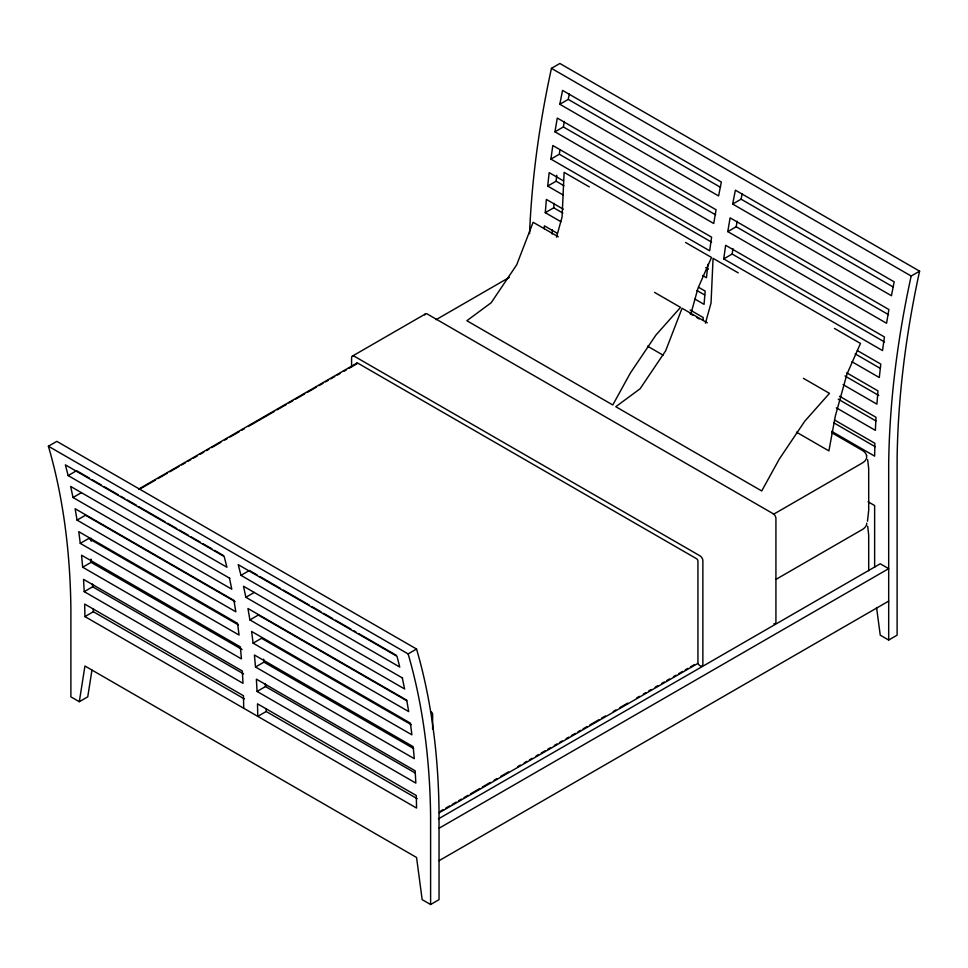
<?xml version="1.0" encoding="UTF-8"?>
<svg xmlns="http://www.w3.org/2000/svg" width="968" height="968" viewBox="0 0 968 968"><rect width="100%" height="100%" fill="white"/><g stroke="black" fill="none" stroke-linecap="round" stroke-linejoin="round"><path stroke-width="1.45" d="M544.258 228.738L544.403 225.846L557.423 233.361M552.159 234.026L552.389 229.682M703.034 320.42L703.191 317.516L690.172 310.002M560.908 221.696L545.286 212.682L546.375 199.42L563.291 209.197M545.286 212.682L553.72 207.817L554.083 203.401M866.735 523.168L866.626 524.354A15.379 8.881 0 0 1 862.246 529.569L775.997 579.36M563.291 195.088L547.67 186.074L549.183 172.631L563.497 180.895M547.67 186.074L556.104 181.21L556.769 175.232M707.959 264.3L706.458 277.743L702.55 275.493M550.901 159.103L552.813 145.502L711.601 237.172L709.677 250.785L550.901 159.103L559.322 154.239L559.903 150.161M723.725 258.892L725.649 245.291L884.437 336.961L882.514 350.561L723.725 258.892L732.159 254.027L732.933 248.582M79.316 701.703L84.93 666.008L416.555 857.466L422.169 899.647L430.603 904.523L439.036 899.647L439.036 811.293A814.209 470.085 -60 0 0 416.555 649.044L56.834 441.36L48.4 446.224A814.209 470.085 -60 0 1 70.882 608.485L70.882 696.839L79.316 701.703L87.749 696.839L91.96 670.062M554.942 131.817L557.278 118.072L716.066 209.741L713.731 223.499L554.942 131.817L563.376 126.953L564.308 121.46M727.779 231.606L730.114 217.861L888.89 309.53L886.567 323.276L727.779 231.606L736.212 226.742L737.144 221.236M559.819 104.266L562.553 90.387L721.341 182.057L718.595 195.935L559.819 104.266L568.24 99.389L569.341 93.848M732.655 204.042L735.39 190.176L894.178 281.845L891.431 295.724L732.655 204.042L741.077 199.178L742.178 193.624M867.473 521.22L868.707 510.196L868.695 468.548L867.667 459.655M556.479 237.196L562.081 217.038L564.114 172.352L589.318 186.897M690.789 314.164L697.976 288.246L711.528 257.452L685.525 242.448M705.43 323.191L711.032 303.032L713.065 258.347L738.269 272.891M529.556 233.675A814.209 470.085 -60 0 1 551.445 68.353L559.879 63.477L919.6 271.161A814.209 470.085 -60 0 0 897.118 459.376L897.118 635.177L888.685 640.054L880.251 635.177L876.572 607.541M68.135 475.578L226.923 567.248L224.177 556.539L65.4 464.87L68.135 475.578L76.569 470.702L89.588 478.216M229.815 578.307L70.676 486.456L73.011 497.516L81.433 492.639M352.4 356.103L425.46 313.922M77.053 520.119L235.841 611.8L233.917 600.402L75.129 508.732L77.053 520.119L85.487 515.254L235.163 601.673M138.642 489.118L356.902 363.097M139.695 489.179L155.4 480.104M158.026 478.591L167.186 473.304M169.799 471.791L178.959 466.503M181.585 464.991L185.505 462.728M188.119 461.216L190.744 459.703M193.358 458.191L197.291 455.928M199.904 454.416L203.824 452.141M206.45 450.64L209.064 449.128M211.677 447.615L220.849 442.328M224.77 440.053L227.395 438.54M230.009 437.028L239.169 431.74M241.782 430.228L244.408 428.715M248.328 426.452L274.513 411.339M277.126 409.827L286.286 404.539M288.9 403.027L292.832 400.764M295.446 399.252L304.618 393.964M307.231 392.451L316.391 387.164M319.004 385.651L322.937 383.376M325.55 381.864L328.176 380.364M330.79 378.851L334.71 376.576M337.336 375.064L339.95 373.563M343.882 371.288L346.496 369.776M349.109 368.264L356.962 363.738M436.048 319.706L509.301 277.405M80.271 543.375L239.06 635.044L237.559 623.344L78.771 531.662L80.271 543.375L88.705 538.498L238.382 624.917M82.667 567.224L241.443 658.893L240.354 646.89L81.578 555.221L82.667 567.224L91.101 562.347L242.073 649.516M84.216 591.642L243.004 683.311L242.327 671.03L83.55 579.36L84.216 591.642L92.65 586.777L243.621 673.934M243.718 708.274L243.464 695.726L84.676 604.056L84.93 616.592L93.364 611.728L244.335 698.896M240.971 575.355L399.76 667.037L397.013 656.328L238.225 564.659L240.971 575.355L249.405 570.491L257.21 575.004M402.64 678.096L243.512 586.245L245.848 597.292L254.269 592.428M249.889 619.907L408.678 711.577L406.754 700.191L247.965 608.521L249.889 619.907L258.323 615.043L406.693 700.699M253.108 643.151L411.896 734.821L410.384 723.12L251.607 631.451L253.108 643.151L261.541 638.287L411.219 724.693M888.685 640.054L888.685 464.253A814.209 470.085 -60 0 1 911.166 276.037L919.6 271.161M255.504 667L414.28 758.682L413.191 746.679L254.415 655.009L255.504 667L263.937 662.136L413.602 748.554M257.052 691.43L415.841 783.1L415.163 770.818L256.387 679.149L257.052 691.43L265.486 686.554L415.163 772.972M417.172 798.673L266.2 711.516L257.766 716.38L257.512 703.833L416.3 795.514L416.555 808.05L84.93 616.592M48.4 446.224L408.121 653.908L416.555 649.044M773.384 514.347L862.246 463.043A15.379 8.881 0 0 0 866.626 457.828L866.578 455.456M440.476 811.196L443.102 809.684M445.716 808.171L449.648 805.908M452.262 804.396L456.182 802.133M458.808 800.621L461.421 799.108M464.035 797.596L467.967 795.333M470.581 793.82L479.741 788.533M482.366 787.02L490.219 782.483M494.14 780.22L496.765 778.708M500.686 776.445L508.539 771.907M517.698 766.62L520.324 765.107M524.245 762.832L526.87 761.332M529.484 759.82L532.097 758.307M536.03 756.032L538.644 754.52M541.257 753.019L545.19 750.745M547.803 749.232L550.429 747.72M554.349 745.457L556.963 743.944M559.589 742.432L562.202 740.919M566.135 738.657L568.748 737.144M571.362 735.632L575.294 733.369M577.908 731.856L580.522 730.344M583.147 728.831L587.068 726.569M589.693 725.056L598.853 719.769M601.467 718.256L605.399 715.981M613.252 711.456L615.866 709.943M619.798 707.681L627.651 703.143M636.811 697.855L639.425 696.343M643.357 694.068L645.971 692.568M648.584 691.055L651.21 689.543M655.13 687.268L657.744 685.755M661.676 683.493L664.29 681.98M666.916 680.468L669.529 678.955M673.45 676.692L676.075 675.18M678.689 673.668L682.621 671.405M685.235 669.892L687.849 668.38M690.474 666.867L694.395 664.605M439.157 812.769L697.94 663.37L697.94 561.15A1.984 1.149 60 0 0 696.536 558.705L357.894 363.194A1.984 1.149 60 0 0 356.49 364.004M438.444 818.867L880.251 563.787L888.685 568.652L439.036 828.257M439.036 860.709L888.685 601.104M551.445 68.353L911.166 276.037M568.24 99.389L720.519 187.308M741.077 199.178L893.355 287.097M563.376 126.953L715.654 214.872M736.212 226.742L888.491 314.661M559.322 154.239L711.601 242.157M732.159 254.027L884.437 341.934M834.476 328.442L860.467 343.446L846.927 374.241L835.336 415.998L828.898 450.894L796.458 432.164M857.37 350.561L880.795 364.089L879.295 377.532L851.961 361.754M556.104 181.21L563.908 185.711M705.781 267.616L708.382 269.116M855.18 353.877L879.912 368.155M698.654 287.339L705.164 291.102L704.063 304.351L694.963 299.1M846.758 372.849L877.988 390.878L876.899 404.14L843.067 384.599M553.72 207.817L562.832 213.069M696.875 290.473L704.692 294.974M844.991 375.983L878.823 395.513M839.583 396.263L876.016 417.305L875.35 430.349L836.304 407.806M558.318 236.821L533.114 222.277L516.706 264.808L491.163 302.754L466.866 320.723L612.78 404.963L630.325 373.091L655.856 335.146L680.528 307.376L654.525 292.372M707.269 322.816L682.065 308.26L665.657 350.803L640.114 388.749L615.805 406.717L761.719 490.957L779.276 459.086L804.807 421.14L829.467 393.371L803.476 378.355M690.124 313.68L692.725 315.181M696.633 317.431L699.235 318.944M838.227 399.191L875.967 420.983M834.537 420.003L874.89 443.296L874.636 456.134L831.681 431.341M833.605 422.714L875.254 446.756M831.972 432.853L862.016 450.193A16.105 9.293 0 0 1 866.59 455.456M647.519 346.169L663.116 355.183M868.102 501.775L874.636 505.55L874.636 567.357M92.19 479.729L101.301 484.98M103.903 486.493L118.217 494.757M120.818 496.257L124.727 498.508M127.328 500.008L136.44 505.272M139.041 506.772L165.068 521.8M167.67 523.301L176.781 528.564M179.382 530.065L188.494 535.328M191.095 536.829L200.207 542.092M202.808 543.592L211.919 548.856M214.521 550.356L223.632 555.62M259.811 576.505L280.635 588.532M283.237 590.032L309.276 605.061M311.877 606.561L320.989 611.824M323.59 613.325L332.702 618.588M335.303 620.089L350.924 629.103M353.526 630.604L356.127 632.104M358.729 633.616L396.469 655.396M73.011 497.516L231.788 589.185L229.452 578.126M245.848 597.292L404.624 688.974L402.289 677.915M697.94 663.37L698.061 663.612A3.969 2.299 60 0 0 701.122 666.093A3.969 2.299 60 0 0 702.865 664.096L702.865 560.738A3.969 2.299 60 0 0 700.058 555.874L354.385 356.297A3.969 2.299 60 0 0 351.578 357.918L351.578 366.908M867.667 526.181L868.695 535.074L868.707 570.721M263.659 659.135L263.937 662.136M90.823 559.347L91.101 562.347M265.341 683.832L265.486 686.554M92.505 584.043L92.65 586.777M266.139 708.721L266.2 711.516M93.303 608.945L93.364 611.728M432.623 729.352L432.623 714.323A1.984 1.149 60 0 0 431.22 711.891M430.603 904.523L430.603 816.169A814.209 470.085 -60 0 0 408.121 653.908M91.173 538.232L91.173 541.245M91.173 559.274L91.173 562.287M424.734 314.951A3.969 2.299 60 0 1 427.445 314.116L773.117 513.681A3.969 2.299 60 0 1 775.925 518.558L775.925 621.904A3.969 2.299 60 0 1 773.843 623.84"/></g></svg>
